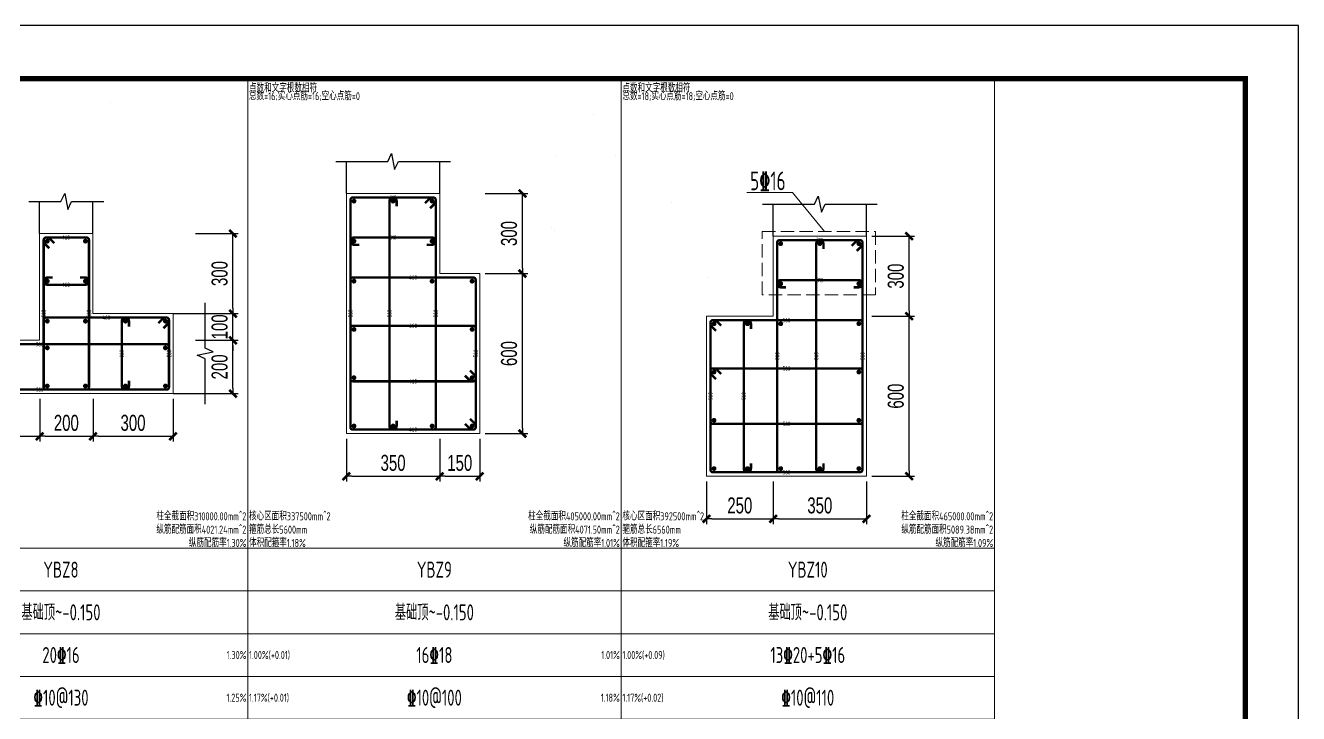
# Model space of a CAD drawing. Extents: x -129922 to 1190196, y -520662 to 139923.
# Drawn here: x 451931 to 475797, y -43194 to -30297 of the extents above; entities that cross this region are included whole.
import ezdxf
from ezdxf.enums import TextEntityAlignment as Align

# ---------------------------------------------------------------- set-up
doc = ezdxf.new("R2010")
doc.units = 0
doc.header["$LTSCALE"] = 1000
doc.header["$MEASUREMENT"] = 0
doc.linetypes.add('DASH', pattern=[0.35, 0.25, -0.1])
for name, color, linetype, lineweight in [('S-墙柱-编号', 4, 'Continuous', 20), ('S-大样-REIN', 1, 'Continuous', 20), ('S-大样-实线', 2, 'Continuous', 20), ('S-板-楼板负筋', 1, 'Continuous', 20), ('S-通用-TAB', 7, 'Continuous', 20)]:
    doc.layers.add(name, color=color, linetype=linetype, lineweight=lineweight)
for name, color, linetype in [('S-大样-实线-pdx', 7, 'Continuous'), ('Y-云图图框', 7, 'Continuous'), ('z-计算配筋', 7, 'Continuous'), ('z-详图标注', 3, 'Continuous')]:
    doc.layers.add(name, color=color, linetype=linetype)
doc.layers.add('箍筋长度', color=3, linetype='Continuous', plot=False)
doc.layers.add('配箍校核', color=34, linetype='Continuous', plot=False)
doc.styles.add('_YT_Name', font='', dxfattribs={"width": 0.8})
doc.styles.add('_YT_Sign_Text', font='ros.shx', dxfattribs={"width": 0.8, "bigfont": 'hztxt.shx'})
doc.styles.add('BW_Dim', font='Bweng.shx', dxfattribs={"width": 0.7, "bigfont": 'hztxt.shx'})
doc.styles.add('BW_Rein', font='tssdeng.shx', dxfattribs={"width": 0.7, "bigfont": 'hztxt.shx'})
doc.styles.get("Standard").update_dxf_attribs({"font": 'gbenor.shx', "bigfont": 'gbcbig.shx'})
doc.styles.add('TSSD_Rein', font='tssdeng.shx', dxfattribs={"width": 0.7, "bigfont": 'hztxt.shx'})
doc.styles.get('_YT_Name').set_extended_font_data('SimHei')
doc.dimstyles.new('Cyz_20_100', dxfattribs={"dimtxt": 300, "dimasz": 100, "dimexe": 100, "dimexo": 100, "dimgap": 100, "dimtad": 1, "dimdec": 0, "dimlfac": 0.2, "dimzin": 0, "dimdsep": 46, "dimtxsty": 'BW_Dim', "dimblk": '_bwk', "dimcen": 0, "dimclrt": 7, "dimadec": 0, "dimazin": 0, "dimtfac": 1, "dimtdec": 0, "dimtix": 1, "dimtmove": 2, "dimatfit": 0, "dimfxl": 0, "dimtolj": 1, "dimtzin": 0, "dimarcsym": 0})

# ---------------------------------------------------------------- blocks, each defined once
blk = doc.blocks.new('_bwk')
blk.add_line((-1, 0), (0, 0))
at = {"const_width": 0.5}
blk.add_lwpolyline([(-0.7, -0.7), (0.7, 0.7)], dxfattribs=at)
blk = doc.blocks.new('*D756')
at = {"layer": 'Defpoints', "color": 0, "transparency": 16777216}
for p in [(455021, -36197), (455821, -36197), (455021, -37197)]:
    blk.add_point(p, dxfattribs=at)
at = {"layer": 'z-详图标注', "color": 0, "lineweight": -2, "transparency": 16777216}
for p, q in [((455121, -36197), (455921, -36197)), ((455821, -37097), (455821, -36297)), ((455121, -37197), (455921, -37197))]:
    blk.add_line(p, q, dxfattribs=at)
at = {"layer": 'z-详图标注', "color": 0, "lineweight": -2, "transparency": 16777216, "xscale": 100, "yscale": 100, "zscale": 100}
for p, rotation in [((455821, -36197), 90), ((455821, -37197), 270)]:
    blk.add_blockref('_bwk', p, dxfattribs=dict(at, rotation=rotation))
at = {"layer": 'z-详图标注', "color": 7, "transparency": 16777216, "insert": (455571, -36697), "char_height": 300, "attachment_point": 5, "rotation": 90, "style": 'BW_Dim'}
blk.add_mtext('\\A1;200', dxfattribs=at)
blk = doc.blocks.new('*D757')
at = {"layer": 'Defpoints', "color": 0, "transparency": 16777216}
for p in [(455021, -35697), (455821, -35697), (455021, -36197)]:
    blk.add_point(p, dxfattribs=at)
at = {"layer": 'z-详图标注', "color": 0, "lineweight": -2, "transparency": 16777216}
for p, q in [((455821, -35597), (455821, -35497)), ((455121, -35697), (455921, -35697)), ((455821, -36197), (455821, -35697)), ((455121, -36197), (455921, -36197)), ((455821, -36297), (455821, -36397))]:
    blk.add_line(p, q, dxfattribs=at)
at = {"layer": 'z-详图标注', "color": 0, "lineweight": -2, "transparency": 16777216, "xscale": 100, "yscale": 100, "zscale": 100}
for p, rotation in [((455821, -35697), 270), ((455821, -36197), 90)]:
    blk.add_blockref('_bwk', p, dxfattribs=dict(at, rotation=rotation))
at = {"layer": 'z-详图标注', "color": 7, "transparency": 16777216, "insert": (455571, -35947), "char_height": 300, "attachment_point": 5, "rotation": 90, "style": 'BW_Dim'}
blk.add_mtext('\\A1;100', dxfattribs=at)
blk = doc.blocks.new('*D758')
at = {"layer": 'Defpoints', "color": 0, "transparency": 16777216}
for p in [(455021, -34197), (455821, -34197), (455021, -35697)]:
    blk.add_point(p, dxfattribs=at)
at = {"layer": 'z-详图标注', "color": 0, "lineweight": -2, "transparency": 16777216}
for p, q in [((455121, -34197), (455921, -34197)), ((455821, -35597), (455821, -34297)), ((455121, -35697), (455921, -35697))]:
    blk.add_line(p, q, dxfattribs=at)
at = {"layer": 'z-详图标注', "color": 0, "lineweight": -2, "transparency": 16777216, "xscale": 100, "yscale": 100, "zscale": 100}
for p, rotation in [((455821, -34197), 90), ((455821, -35697), 270)]:
    blk.add_blockref('_bwk', p, dxfattribs=dict(at, rotation=rotation))
at = {"layer": 'z-详图标注', "color": 7, "transparency": 16777216, "insert": (455571, -34947), "char_height": 300, "attachment_point": 5, "rotation": 90, "style": 'BW_Dim'}
blk.add_mtext('\\A1;300', dxfattribs=at)
blk = doc.blocks.new('*D759')
at = {"layer": 'Defpoints', "color": 0, "transparency": 16777216}
for p in [(449697, -37197), (452197, -37197), (452197, -37997)]:
    blk.add_point(p, dxfattribs=at)
at = {"layer": 'z-详图标注', "color": 0, "lineweight": -2, "transparency": 16777216}
for p, q in [((449697, -37297), (449697, -38097)), ((452197, -37297), (452197, -38097)), ((449797, -37997), (452097, -37997))]:
    blk.add_line(p, q, dxfattribs=at)
at = {"layer": 'z-详图标注', "color": 0, "lineweight": -2, "transparency": 16777216, "xscale": 100, "yscale": 100, "zscale": 100, "rotation": 180}
blk.add_blockref('_bwk', (449697, -37997), dxfattribs=at)
at = {"layer": 'z-详图标注', "color": 0, "lineweight": -2, "transparency": 16777216, "xscale": 100, "yscale": 100, "zscale": 100}
blk.add_blockref('_bwk', (452197, -37997), dxfattribs=at)
at = {"layer": 'z-详图标注', "color": 7, "transparency": 16777216, "insert": (450947, -37747), "char_height": 300, "attachment_point": 5, "style": 'BW_Dim'}
blk.add_mtext('\\A1;500', dxfattribs=at)
blk = doc.blocks.new('*D760')
at = {"layer": 'Defpoints', "color": 0, "transparency": 16777216}
for p in [(452197, -37197), (453197, -37197), (453197, -37997)]:
    blk.add_point(p, dxfattribs=at)
at = {"layer": 'z-详图标注', "color": 0, "lineweight": -2, "transparency": 16777216}
for p, q in [((452197, -37297), (452197, -38097)), ((453197, -37297), (453197, -38097)), ((452297, -37997), (453097, -37997))]:
    blk.add_line(p, q, dxfattribs=at)
at = {"layer": 'z-详图标注', "color": 0, "lineweight": -2, "transparency": 16777216, "xscale": 100, "yscale": 100, "zscale": 100, "rotation": 180}
blk.add_blockref('_bwk', (452197, -37997), dxfattribs=at)
at = {"layer": 'z-详图标注', "color": 0, "lineweight": -2, "transparency": 16777216, "xscale": 100, "yscale": 100, "zscale": 100}
blk.add_blockref('_bwk', (453197, -37997), dxfattribs=at)
at = {"layer": 'z-详图标注', "color": 7, "transparency": 16777216, "insert": (452697, -37747), "char_height": 300, "attachment_point": 5, "style": 'BW_Dim'}
blk.add_mtext('\\A1;200', dxfattribs=at)
blk = doc.blocks.new('*D761')
at = {"layer": 'Defpoints', "color": 0, "transparency": 16777216}
for p in [(453197, -37197), (454697, -37197), (454697, -37997)]:
    blk.add_point(p, dxfattribs=at)
at = {"layer": 'z-详图标注', "color": 0, "lineweight": -2, "transparency": 16777216}
for p, q in [((453197, -37297), (453197, -38097)), ((454697, -37297), (454697, -38097)), ((453297, -37997), (454597, -37997))]:
    blk.add_line(p, q, dxfattribs=at)
at = {"layer": 'z-详图标注', "color": 0, "lineweight": -2, "transparency": 16777216, "xscale": 100, "yscale": 100, "zscale": 100, "rotation": 180}
blk.add_blockref('_bwk', (453197, -37997), dxfattribs=at)
at = {"layer": 'z-详图标注', "color": 0, "lineweight": -2, "transparency": 16777216, "xscale": 100, "yscale": 100, "zscale": 100}
blk.add_blockref('_bwk', (454697, -37997), dxfattribs=at)
at = {"layer": 'z-详图标注', "color": 7, "transparency": 16777216, "insert": (453947, -37747), "char_height": 300, "attachment_point": 5, "style": 'BW_Dim'}
blk.add_mtext('\\A1;300', dxfattribs=at)
blk = doc.blocks.new('*D762')
at = {"layer": 'Defpoints', "color": 0, "transparency": 16777216}
for p in [(460447, -34947), (461247, -34947), (460447, -37947)]:
    blk.add_point(p, dxfattribs=at)
at = {"layer": 'z-详图标注', "color": 0, "lineweight": -2, "transparency": 16777216}
for p, q in [((460547, -34947), (461347, -34947)), ((461247, -37847), (461247, -35047)), ((460547, -37947), (461347, -37947))]:
    blk.add_line(p, q, dxfattribs=at)
at = {"layer": 'z-详图标注', "color": 0, "lineweight": -2, "transparency": 16777216, "xscale": 100, "yscale": 100, "zscale": 100}
for p, rotation in [((461247, -34947), 90), ((461247, -37947), 270)]:
    blk.add_blockref('_bwk', p, dxfattribs=dict(at, rotation=rotation))
at = {"layer": 'z-详图标注', "color": 7, "transparency": 16777216, "insert": (460997, -36447), "char_height": 300, "attachment_point": 5, "rotation": 90, "style": 'BW_Dim'}
blk.add_mtext('\\A1;600', dxfattribs=at)
blk = doc.blocks.new('*D763')
at = {"layer": 'Defpoints', "color": 0, "transparency": 16777216}
for p in [(460447, -33447), (461247, -33447), (460447, -34947)]:
    blk.add_point(p, dxfattribs=at)
at = {"layer": 'z-详图标注', "color": 0, "lineweight": -2, "transparency": 16777216}
for p, q in [((460547, -33447), (461347, -33447)), ((461247, -34847), (461247, -33547)), ((460547, -34947), (461347, -34947))]:
    blk.add_line(p, q, dxfattribs=at)
at = {"layer": 'z-详图标注', "color": 0, "lineweight": -2, "transparency": 16777216, "xscale": 100, "yscale": 100, "zscale": 100}
for p, rotation in [((461247, -33447), 90), ((461247, -34947), 270)]:
    blk.add_blockref('_bwk', p, dxfattribs=dict(at, rotation=rotation))
at = {"layer": 'z-详图标注', "color": 7, "transparency": 16777216, "insert": (460997, -34197), "char_height": 300, "attachment_point": 5, "rotation": 90, "style": 'BW_Dim'}
blk.add_mtext('\\A1;300', dxfattribs=at)
blk = doc.blocks.new('*D764')
at = {"layer": 'Defpoints', "color": 0, "transparency": 16777216}
for p in [(457947, -37947), (459697, -37947), (459697, -38747)]:
    blk.add_point(p, dxfattribs=at)
at = {"layer": 'z-详图标注', "color": 0, "lineweight": -2, "transparency": 16777216}
for p, q in [((457947, -38047), (457947, -38847)), ((459697, -38047), (459697, -38847)), ((458047, -38747), (459597, -38747))]:
    blk.add_line(p, q, dxfattribs=at)
at = {"layer": 'z-详图标注', "color": 0, "lineweight": -2, "transparency": 16777216, "xscale": 100, "yscale": 100, "zscale": 100, "rotation": 180}
blk.add_blockref('_bwk', (457947, -38747), dxfattribs=at)
at = {"layer": 'z-详图标注', "color": 0, "lineweight": -2, "transparency": 16777216, "xscale": 100, "yscale": 100, "zscale": 100}
blk.add_blockref('_bwk', (459697, -38747), dxfattribs=at)
at = {"layer": 'z-详图标注', "color": 7, "transparency": 16777216, "insert": (458822, -38497), "char_height": 300, "attachment_point": 5, "style": 'BW_Dim'}
blk.add_mtext('\\A1;350', dxfattribs=at)
blk = doc.blocks.new('*D765')
at = {"layer": 'Defpoints', "color": 0, "transparency": 16777216}
for p in [(459697, -37947), (460447, -37947), (460447, -38747)]:
    blk.add_point(p, dxfattribs=at)
at = {"layer": 'z-详图标注', "color": 0, "lineweight": -2, "transparency": 16777216}
for p, q in [((459697, -38047), (459697, -38847)), ((460447, -38047), (460447, -38847)), ((459797, -38747), (460347, -38747))]:
    blk.add_line(p, q, dxfattribs=at)
at = {"layer": 'z-详图标注', "color": 0, "lineweight": -2, "transparency": 16777216, "xscale": 100, "yscale": 100, "zscale": 100, "rotation": 180}
blk.add_blockref('_bwk', (459697, -38747), dxfattribs=at)
at = {"layer": 'z-详图标注', "color": 0, "lineweight": -2, "transparency": 16777216, "xscale": 100, "yscale": 100, "zscale": 100}
blk.add_blockref('_bwk', (460447, -38747), dxfattribs=at)
at = {"layer": 'z-详图标注', "color": 7, "transparency": 16777216, "insert": (460072, -38497), "char_height": 300, "attachment_point": 5, "style": 'BW_Dim'}
blk.add_mtext('\\A1;150', dxfattribs=at)
blk = doc.blocks.new('*D766')
at = {"layer": 'Defpoints', "color": 0, "transparency": 16777216}
for p in [(467697, -35745), (468497, -35745), (467697, -38745)]:
    blk.add_point(p, dxfattribs=at)
at = {"layer": 'z-详图标注', "color": 0, "lineweight": -2, "transparency": 16777216}
for p, q in [((467797, -35745), (468597, -35745)), ((468497, -38645), (468497, -35845)), ((467797, -38745), (468597, -38745))]:
    blk.add_line(p, q, dxfattribs=at)
at = {"layer": 'z-详图标注', "color": 0, "lineweight": -2, "transparency": 16777216, "xscale": 100, "yscale": 100, "zscale": 100}
for p, rotation in [((468497, -35745), 90), ((468497, -38745), 270)]:
    blk.add_blockref('_bwk', p, dxfattribs=dict(at, rotation=rotation))
at = {"layer": 'z-详图标注', "color": 7, "transparency": 16777216, "insert": (468247, -37245), "char_height": 300, "attachment_point": 5, "rotation": 90, "style": 'BW_Dim'}
blk.add_mtext('\\A1;600', dxfattribs=at)
blk = doc.blocks.new('*D767')
at = {"layer": 'Defpoints', "color": 0, "transparency": 16777216}
for p in [(467697, -34245), (468497, -34245), (467697, -35745)]:
    blk.add_point(p, dxfattribs=at)
at = {"layer": 'z-详图标注', "color": 0, "lineweight": -2, "transparency": 16777216}
for p, q in [((467797, -34245), (468597, -34245)), ((468497, -35645), (468497, -34345)), ((467797, -35745), (468597, -35745))]:
    blk.add_line(p, q, dxfattribs=at)
at = {"layer": 'z-详图标注', "color": 0, "lineweight": -2, "transparency": 16777216, "xscale": 100, "yscale": 100, "zscale": 100}
for p, rotation in [((468497, -34245), 90), ((468497, -35745), 270)]:
    blk.add_blockref('_bwk', p, dxfattribs=dict(at, rotation=rotation))
at = {"layer": 'z-详图标注', "color": 7, "transparency": 16777216, "insert": (468247, -34995), "char_height": 300, "attachment_point": 5, "rotation": 90, "style": 'BW_Dim'}
blk.add_mtext('\\A1;300', dxfattribs=at)
blk = doc.blocks.new('*D768')
at = {"layer": 'Defpoints', "color": 0, "transparency": 16777216}
for p in [(464697, -38745), (465947, -38745), (465947, -39545)]:
    blk.add_point(p, dxfattribs=at)
at = {"layer": 'z-详图标注', "color": 0, "lineweight": -2, "transparency": 16777216}
for p, q in [((464697, -38845), (464697, -39645)), ((465947, -38845), (465947, -39645)), ((464797, -39545), (465847, -39545))]:
    blk.add_line(p, q, dxfattribs=at)
at = {"layer": 'z-详图标注', "color": 0, "lineweight": -2, "transparency": 16777216, "xscale": 100, "yscale": 100, "zscale": 100, "rotation": 180}
blk.add_blockref('_bwk', (464697, -39545), dxfattribs=at)
at = {"layer": 'z-详图标注', "color": 0, "lineweight": -2, "transparency": 16777216, "xscale": 100, "yscale": 100, "zscale": 100}
blk.add_blockref('_bwk', (465947, -39545), dxfattribs=at)
at = {"layer": 'z-详图标注', "color": 7, "transparency": 16777216, "insert": (465322, -39295), "char_height": 300, "attachment_point": 5, "style": 'BW_Dim'}
blk.add_mtext('\\A1;250', dxfattribs=at)
blk = doc.blocks.new('*D769')
at = {"layer": 'Defpoints', "color": 0, "transparency": 16777216}
for p in [(465947, -38745), (467697, -38745), (467697, -39545)]:
    blk.add_point(p, dxfattribs=at)
at = {"layer": 'z-详图标注', "color": 0, "lineweight": -2, "transparency": 16777216}
for p, q in [((465947, -38845), (465947, -39645)), ((467697, -38845), (467697, -39645)), ((466047, -39545), (467597, -39545))]:
    blk.add_line(p, q, dxfattribs=at)
at = {"layer": 'z-详图标注', "color": 0, "lineweight": -2, "transparency": 16777216, "xscale": 100, "yscale": 100, "zscale": 100, "rotation": 180}
blk.add_blockref('_bwk', (465947, -39545), dxfattribs=at)
at = {"layer": 'z-详图标注', "color": 0, "lineweight": -2, "transparency": 16777216, "xscale": 100, "yscale": 100, "zscale": 100}
blk.add_blockref('_bwk', (467697, -39545), dxfattribs=at)
at = {"layer": 'z-详图标注', "color": 7, "transparency": 16777216, "insert": (466822, -39295), "char_height": 300, "attachment_point": 5, "style": 'BW_Dim'}
blk.add_mtext('\\A1;350', dxfattribs=at)
blk = doc.blocks.new('ECMCTK_A1_横_单行图名--0')
at = {"color": 4}
blk.add_lwpolyline([(0, 0), (841, 0), (841, 594), (0, 594)], close=True, dxfattribs=at)
at = {"const_width": 1}
blk.add_lwpolyline([(25, 10), (831, 10), (831, 584), (25, 584)], close=True, dxfattribs=at)
at = {"color": 80, "flags": 3}
for tag, height, p in [('YTHQINS', 3, (34.31, 585.5)), ('ECMCKEY', 3, (292.07, 288.23)), ('YTTQINS', 5.62, (848.03, 12.81)), ('YTFRAME', 3, (652.76, 5.84)), ('YTBARCODE_T1', 3, (749.78, 5.95))]:
    blk.add_attdef(tag, text='', height=height, dxfattribs=at).set_placement(p, align=Align.MIDDLE_CENTER)
for tag, height, style, width, p in [('证书编号', 4, '_YT_Sign_Text', 0.8, (708.87, 43.81)), ('审查批准号', 4, '_YT_Sign_Text', 0.8, (761.06, 43.81)), ('工程号', 4, '_YT_Sign_Text', 0.5, (804.08, 44.12)), ('设计单位', 6, '_YT_Name', 0.8, (623.75, 38.6)), ('建设单位', 4, '_YT_Sign_Text', 0.8, (734.96, 36.11)), ('阶段', 4, '_YT_Sign_Text', 0.8, (804.08, 35.81)), ('项目号', 4, '_YT_Sign_Text', 0.5, (822.08, 33.72)), ('项目名称', 4, '_YT_Sign_Text', 0.8, (734.96, 28.11)), ('专业', 4, '_YT_Sign_Text', 0.8, (804.08, 27.31)), ('图纸编号', 4, '_YT_Sign_Text', 0.5, (803.93, 19.36)), ('图纸名称', 4.5, '_YT_Name', 0.8, (735.39, 15.06)), ('版本号', 4, '_YT_Sign_Text', 0.8, (822.08, 13)), ('出图比例', 4.2, '_YT_Sign_Text', 0.8, (681.82, 11.78)), ('日期', 4, '_YT_Sign_Text', 0.5, (803.88, 12.13))]:
    blk.add_attdef(tag, text='', height=height, dxfattribs=dict(style=style, width=width)).set_placement(p, align=Align.CENTER)
at = {"style": '_YT_Sign_Text', "width": 0.8, "flags": 3}
for tag, p, height in [('{校对人}', (658.35, 26.53), 6.24), ('[审定人]', (590.95, 27.81), 4.1), ('{审定人}', (605.87, 26.45), 6.24), ('[校对人]', (642.23, 27.82), 4.1), ('[审核人]', (591.01, 19.76), 4.1), ('{审核人}', (606.98, 18.44), 6.24), ('[设计人]', (642.47, 20.21), 4.1), ('{设计人}', (658.48, 18.54), 6.24), ('{项目负责人}', (608.28, 10.72), 6.24), ('{专业负责人}', (658.58, 10.36), 6.24), ('[项目负责人]', (590.78, 12.01), 4.1), ('[专业负责人]', (642.74, 11.77), 4.1)]:
    blk.add_attdef(tag, p, '', height=height, dxfattribs=at)
at = {"color": 80, "flags": 3}
for tag, p in [('YTQRCODE', (551.04, 11.91)), ('YTBZSIT', (25, 10)), ('EXT_TK_LEFT', (25, 10))]:
    blk.add_attdef(tag, p, '', height=3, dxfattribs=at)

msp = doc.modelspace()

# ---------------------------------------------------------------- linework, layer by layer
at = {"layer": 'S-墙柱-编号'}
msp.add_lwpolyline([(466908.8, -34156.7), (466310, -33427.9), (465451.5, -33427.9)], dxfattribs=at)
at = {"layer": 'S-墙柱-编号', "linetype": 'DASH'}
msp.add_lwpolyline([(465742.8, -34156.7), (467864.3, -34156.7), (467864.3, -35345.2), (465742.8, -35345.2)], close=True, dxfattribs=at)
at = {"layer": 'S-大样-REIN', "const_width": 45}
for points in [[(458066.7, -33589.4, 1), (458111.7, -33589.4, 1)], [(458799.2, -33589.4, 1), (458844.2, -33589.4, 1)], [(459531.7, -33589.4, 1), (459576.7, -33589.4, 1)], [(452316.7, -34339.4, 1), (452361.7, -34339.4, 1)], [(453031.7, -34339.4, 1), (453076.7, -34339.4, 1)], [(458066.7, -34339.4, 1), (458111.7, -34339.4, 1)], [(459531.7, -34339.4, 1), (459576.7, -34339.4, 1)], [(466066.7, -34387.4, 1), (466111.7, -34387.4, 1)], [(466799.2, -34387.4, 1), (466844.2, -34387.4, 1)], [(467531.7, -34387.4, 1), (467576.7, -34387.4, 1)], [(452316.7, -35089.4, 1), (452361.7, -35089.4, 1)], [(453031.7, -35089.4, 1), (453076.7, -35089.4, 1)], [(458066.7, -35089.4, 1), (458111.7, -35089.4, 1)], [(459531.7, -35089.4, 1), (459576.7, -35089.4, 1)], [(460281.7, -35089.4, 1), (460326.7, -35089.4, 1)], [(466066.7, -35137.4, 1), (466111.7, -35137.4, 1)], [(467531.7, -35137.4, 1), (467576.7, -35137.4, 1)], [(452316.7, -35839.4, 1), (452361.7, -35839.4, 1)], [(453031.7, -35839.4, 1), (453076.7, -35839.4, 1)], [(453781.7, -35839.4, 1), (453826.7, -35839.4, 1)], [(454531.7, -35839.4, 1), (454576.7, -35839.4, 1)], [(458066.7, -35994.4, 1), (458111.7, -35994.4, 1)], [(460281.7, -35994.4, 1), (460326.7, -35994.4, 1)], [(464816.7, -35887.4, 1), (464861.7, -35887.4, 1)], [(465441.7, -35887.4, 1), (465486.7, -35887.4, 1)], [(466066.7, -35887.4, 1), (466111.7, -35887.4, 1)], [(467531.7, -35887.4, 1), (467576.7, -35887.4, 1)], [(452316.7, -36339.4, 1), (452361.7, -36339.4, 1)], [(454531.7, -36339.4, 1), (454576.7, -36339.4, 1)], [(464816.7, -36792.4, 1), (464861.7, -36792.4, 1)], [(467531.7, -36792.4, 1), (467576.7, -36792.4, 1)], [(458066.7, -36899.4, 1), (458111.7, -36899.4, 1)], [(460281.7, -36899.4, 1), (460326.7, -36899.4, 1)], [(452316.7, -37054.4, 1), (452361.7, -37054.4, 1)], [(453031.7, -37054.4, 1), (453076.7, -37054.4, 1)], [(453781.7, -37054.4, 1), (453826.7, -37054.4, 1)], [(454531.7, -37054.4, 1), (454576.7, -37054.4, 1)], [(464816.7, -37697.4, 1), (464861.7, -37697.4, 1)], [(467531.7, -37697.4, 1), (467576.7, -37697.4, 1)], [(458066.7, -37804.4, 1), (458111.7, -37804.4, 1)], [(458799.2, -37804.4, 1), (458844.2, -37804.4, 1)], [(459531.7, -37804.4, 1), (459576.7, -37804.4, 1)], [(460281.7, -37804.4, 1), (460326.7, -37804.4, 1)], [(464816.7, -38602.4, 1), (464861.7, -38602.4, 1)], [(465441.7, -38602.4, 1), (465486.7, -38602.4, 1)], [(466066.7, -38602.4, 1), (466111.7, -38602.4, 1)], [(466799.2, -38602.4, 1), (466844.2, -38602.4, 1)], [(467531.7, -38602.4, 1), (467576.7, -38602.4, 1)]]:
    msp.add_lwpolyline(points, format="xyb", close=True, dxfattribs=at)
at = {"layer": 'S-大样-实线'}
for points in [[(459696.7, -34946.9), (459696.7, -33446.9), (457946.7, -33446.9), (457946.7, -37946.9), (460446.7, -37946.9), (460446.7, -34946.9)], [(449696.7, -36196.9), (452196.7, -36196.9), (452196.7, -34196.9), (453196.7, -34196.9), (453196.7, -35696.9), (454696.7, -35696.9), (454696.7, -37196.9), (449696.7, -37196.9)], [(465946.7, -35744.9), (464696.7, -35744.9), (464696.7, -38744.9), (467696.7, -38744.9), (467696.7, -34244.9), (465946.7, -34244.9)]]:
    msp.add_lwpolyline(points, close=True, dxfattribs=at)
at = {"layer": 'S-大样-实线-pdx'}
for points in [[(457746.7, -32846.9), (458721.7, -32846.9), (458791.7, -32696.9), (458851.7, -32996.9), (458921.7, -32846.9), (459896.7, -32846.9)], [(457946.7, -33446.9), (457946.7, -32846.9)], [(459696.7, -33446.9), (459696.7, -32846.9)], [(451996.7, -33596.9), (452596.7, -33596.9), (452666.7, -33446.9), (452726.7, -33746.9), (452796.7, -33596.9), (453396.7, -33596.9)], [(452196.7, -34196.9), (452196.7, -33596.9)], [(453196.7, -34196.9), (453196.7, -33596.9)], [(465746.7, -33644.9), (466721.7, -33644.9), (466791.7, -33494.9), (466851.7, -33794.9), (466921.7, -33644.9), (467896.7, -33644.9)], [(465946.7, -34244.9), (465946.7, -33644.9)], [(467696.7, -34244.9), (467696.7, -33644.9)], [(455296.7, -37396.9), (455296.7, -36546.9), (455146.7, -36476.9), (455446.7, -36416.9), (455296.7, -36346.9), (455296.7, -35496.9)], [(454696.7, -35696.9), (455296.7, -35696.9)], [(454696.7, -37196.9), (455296.7, -37196.9)]]:
    msp.add_lwpolyline(points, dxfattribs=at)
at = {"layer": 'S-板-楼板负筋'}
for points, const_width in [([(453584.9, -31787.4), (453538.9, -31741.5, 0.1989124), (453522, -31734.4), (453508.2, -31734.4, 0.4142136), (453484.2, -31758.4), (453484.2, -33135.4, 0.4142136), (453508.2, -33159.4), (453885.2, -33159.4, 0.4142136), (453909.2, -33135.4), (453909.2, -31758.4, 0.4142136), (453885.2, -31734.4), (453508.2, -31734.4, 0.4142136), (453484.2, -31758.4), (453484.2, -31772.2, 0.1989124), (453491.2, -31789.2), (453537.2, -31835.2)], 0.1), ([(462488.7, -31974.7), (462534.6, -31928.7, -0.1989124), (462551.6, -31921.7), (462565.4, -31921.7, -0.4142136), (462589.4, -31945.7), (462589.4, -34072.7, -0.4142136), (462565.4, -34096.7), (461813.4, -34096.7, -0.4142136), (461789.4, -34072.7), (461789.4, -31945.7, -0.4142136), (461813.4, -31921.7), (462565.4, -31921.7, -0.4142136), (462589.4, -31945.7), (462589.4, -31959.5, -0.1989124), (462582.3, -31976.4), (462536.4, -32022.4)], 0.1), ([(453900.4, -32109.4), (453950.4, -32109.4, -1), (453950.4, -32176.9), (453592.9, -32176.9, -1), (453592.9, -32109.4), (453642.9, -32109.4)], 0.1), ([(462223.1, -34087.9), (462223.1, -34137.9, -1), (462155.6, -34137.9), (462155.6, -32030.4, -1), (462223.1, -32030.4), (462223.1, -32080.4)], 0.1), ([(454662.4, -32528.9), (454708.4, -32483, 0.1989124), (454715.4, -32466), (454715.4, -32452.2, 0.4142136), (454691.4, -32428.2), (453564.4, -32428.2, 0.4142136), (453540.4, -32452.2), (453540.4, -33079.2, 0.4142136), (453564.4, -33103.2), (454691.4, -33103.2, 0.4142136), (454715.4, -33079.2), (454715.4, -32452.2, 0.4142136), (454691.4, -32428.2), (454677.6, -32428.2, 0.1989124), (454660.7, -32435.2), (454614.7, -32481.2)], 0.1), ([(461798.1, -32364.2), (461748.1, -32364.2, -1), (461748.1, -32296.7), (462480.6, -32296.7, -1), (462480.6, -32364.2), (462430.6, -32364.2)], 0.1), ([(452751.6, -33031.5), (452705.6, -33077.4, -0.1989124), (452688.6, -33084.4), (452674.8, -33084.4, -0.4142136), (452650.8, -33060.4), (452650.8, -32683.4, -0.4142136), (452674.8, -32659.4), (453111, -32659.4, -0.4142136), (453135, -32683.4), (453135, -33060.4, -0.4142136), (453111, -33084.4), (452674.8, -33084.4, -0.4142136), (452650.8, -33060.4), (452650.8, -33046.7, -0.1989124), (452657.9, -33029.7), (452703.8, -32983.7)], 0.1), ([(454284.2, -33150.7), (454284.2, -33200.7, -1), (454216.7, -33200.7), (454216.7, -32593.2, -1), (454284.2, -32593.2), (454284.2, -32643.2)], 0.1), ([(452230.9, -33115), (452185, -33160.9, 0.1989124), (452177.9, -33177.9), (452177.9, -33191.7, 0.4142136), (452201.9, -33215.7), (454578.9, -33215.7, 0.4142136), (454602.9, -33191.7), (454602.9, -32814.7, 0.4142136), (454578.9, -32790.7), (452201.9, -32790.7, 0.4142136), (452177.9, -32814.7), (452177.9, -33191.7, 0.4142136), (452201.9, -33215.7), (452215.7, -33215.7, 0.1989124), (452232.7, -33208.7), (452278.7, -33162.7)], 0.1), ([(462967.6, -34052.2), (463013.6, -34098.2, -0.1989124), (463020.6, -34115.1), (463020.6, -34128.9, -0.4142136), (462996.6, -34152.9), (461869.6, -34152.9, -0.4142136), (461845.6, -34128.9), (461845.6, -32751.9, -0.4142136), (461869.6, -32727.9), (462996.6, -32727.9, -0.4142136), (463020.6, -32751.9), (463020.6, -34128.9, -0.4142136), (462996.6, -34152.9), (462982.8, -34152.9, -0.1989124), (462965.9, -34145.9), (462919.9, -34099.9)], 0.1), ([(465106.9, -32782.4), (465152.9, -32736.5, -0.1989124), (465169.8, -32729.4), (465183.6, -32729.4, -0.4142136), (465207.6, -32753.4), (465207.6, -34880.4, -0.4142136), (465183.6, -34904.4), (464431.6, -34904.4, -0.4142136), (464407.6, -34880.4), (464407.6, -32753.4, -0.4142136), (464431.6, -32729.4), (465183.6, -32729.4, -0.4142136), (465207.6, -32753.4), (465207.6, -32767.2, -0.1989124), (465200.6, -32784.2), (465154.6, -32830.1)], 0.1), ([(464785.1, -34951.9), (464785.1, -35001.9, -1), (464717.6, -35001.9), (464717.6, -32894.4, -1), (464785.1, -32894.4), (464785.1, -32944.4)], 0.1), ([(462836.4, -33543.4), (462882.3, -33589.4, -0.1989124), (462889.4, -33606.4), (462889.4, -33620.2, -0.4142136), (462865.4, -33644.2), (461738.4, -33644.2, -0.4142136), (461714.4, -33620.2), (461714.4, -33148.2, -0.4142136), (461738.4, -33124.2), (462865.4, -33124.2, -0.4142136), (462889.4, -33148.2), (462889.4, -33620.2, -0.4142136), (462865.4, -33644.2), (462851.6, -33644.2, -0.1989124), (462834.6, -33637.1), (462788.7, -33591.2)], 0.1), ([(464360.1, -33228.2), (464310.1, -33228.2, -1), (464310.1, -33160.7), (465042.6, -33160.7, -1), (465042.6, -33228.2), (464992.6, -33228.2)], 0.1), ([(459420.2, -33627.9), (459512.2, -33536, -0.1989124), (459546.1, -33521.9), (459573.7, -33521.9, -0.4142136), (459621.7, -33569.9), (459621.7, -37823.9, -0.4142136), (459573.7, -37871.9), (458069.7, -37871.9, -0.4142136), (458021.7, -37823.9), (458021.7, -33569.9, -0.4142136), (458069.7, -33521.9), (459573.7, -33521.9, -0.4142136), (459621.7, -33569.9), (459621.7, -33597.5, -0.1989124), (459607.6, -33631.5), (459515.7, -33723.4)], 45), ([(458889.2, -37704.4), (458889.2, -37804.4, -1), (458754.2, -37804.4), (458754.2, -33589.4, -1), (458889.2, -33589.4), (458889.2, -33689.4)], 45), ([(463779.4, -33636.4), (463733.4, -33590.4, -0.1989124), (463726.4, -33573.5), (463726.4, -33559.7, -0.4142136), (463750.4, -33535.7), (465127.4, -33535.7, -0.4142136), (465151.4, -33559.7), (465151.4, -34936.7, -0.4142136), (465127.4, -34960.7), (463750.4, -34960.7, -0.4142136), (463726.4, -34936.7), (463726.4, -33559.7, -0.4142136), (463750.4, -33535.7), (463764.2, -33535.7, -0.1989124), (463781.1, -33542.7), (463827.1, -33588.7)], 0.1), ([(464106.4, -34951.9), (464106.4, -35001.9, -1), (464038.9, -35001.9), (464038.9, -33644.4, -1), (464106.4, -33644.4), (464106.4, -33694.4)], 0.1), ([(463854.4, -34088.9), (463808.4, -34042.9, -0.1989124), (463801.4, -34026), (463801.4, -34012.2, -0.4142136), (463825.4, -33988.2), (465202.4, -33988.2, -0.4142136), (465226.4, -34012.2), (465226.4, -34484.2, -0.4142136), (465202.4, -34508.2), (463825.4, -34508.2, -0.4142136), (463801.4, -34484.2), (463801.4, -34012.2, -0.4142136), (463825.4, -33988.2), (463839.2, -33988.2, -0.1989124), (463856.1, -33995.2), (463902.1, -34041.2)], 0.1), ([(452473.1, -34377.9), (452381.2, -34286, 0.1989124), (452347.3, -34271.9), (452319.7, -34271.9, 0.4142136), (452271.7, -34319.9), (452271.7, -37073.9, 0.4142136), (452319.7, -37121.9), (453073.7, -37121.9, 0.4142136), (453121.7, -37073.9), (453121.7, -34319.9, 0.4142136), (453073.7, -34271.9), (452319.7, -34271.9, 0.4142136), (452271.7, -34319.9), (452271.7, -34347.5, 0.1989124), (452285.7, -34381.5), (452377.7, -34473.4)], 45), ([(458189.2, -34406.9), (458089.2, -34406.9, -1), (458089.2, -34271.9), (459554.2, -34271.9, -1), (459554.2, -34406.9), (459454.2, -34406.9)], 45), ([(467420.2, -34425.9), (467512.2, -34334, -0.1989124), (467546.1, -34319.9), (467573.7, -34319.9, -0.4142136), (467621.7, -34367.9), (467621.7, -38621.9, -0.4142136), (467573.7, -38669.9), (466069.7, -38669.9, -0.4142136), (466021.7, -38621.9), (466021.7, -34367.9, -0.4142136), (466069.7, -34319.9), (467573.7, -34319.9, -0.4142136), (467621.7, -34367.9), (467621.7, -34395.5, -0.1989124), (467607.6, -34429.5), (467515.7, -34521.4)], 45), ([(466889.2, -38502.4), (466889.2, -38602.4, -1), (466754.2, -38602.4), (466754.2, -34387.4, -1), (466889.2, -34387.4), (466889.2, -34487.4)], 45), ([(452954.2, -35021.9), (453054.2, -35021.9, -1), (453054.2, -35156.9), (452339.2, -35156.9, -1), (452339.2, -35021.9), (452439.2, -35021.9)], 45), ([(460265.7, -37670.5), (460357.6, -37762.4, -0.1989124), (460371.7, -37796.4), (460371.7, -37823.9, -0.4142136), (460323.7, -37871.9), (458069.7, -37871.9, -0.4142136), (458021.7, -37823.9), (458021.7, -35069.9, -0.4142136), (458069.7, -35021.9), (460323.7, -35021.9, -0.4142136), (460371.7, -35069.9), (460371.7, -37823.9, -0.4142136), (460323.7, -37871.9), (460296.1, -37871.9, -0.1989124), (460262.2, -37857.9), (460170.2, -37766)], 45), ([(466189.2, -35204.9), (466089.2, -35204.9, -1), (466089.2, -35069.9), (467554.2, -35069.9, -1), (467554.2, -35204.9), (467454.2, -35204.9)], 45), ([(454515.7, -35973.4), (454607.6, -35881.5, 0.1989124), (454621.7, -35847.5), (454621.7, -35819.9, 0.4142136), (454573.7, -35771.9), (452319.7, -35771.9, 0.4142136), (452271.7, -35819.9), (452271.7, -37073.9, 0.4142136), (452319.7, -37121.9), (454573.7, -37121.9, 0.4142136), (454621.7, -37073.9), (454621.7, -35819.9, 0.4142136), (454573.7, -35771.9), (454546.1, -35771.9, 0.1989124), (454512.2, -35786), (454420.2, -35877.9)], 45), ([(453871.7, -36954.4), (453871.7, -37054.4, -1), (453736.7, -37054.4), (453736.7, -35839.4, -1), (453871.7, -35839.4), (453871.7, -35939.4)], 45), ([(464877.7, -36021.4), (464785.7, -35929.5, -0.1989124), (464771.7, -35895.5), (464771.7, -35867.9, -0.4142136), (464819.7, -35819.9), (467573.7, -35819.9, -0.4142136), (467621.7, -35867.9), (467621.7, -38621.9, -0.4142136), (467573.7, -38669.9), (464819.7, -38669.9, -0.4142136), (464771.7, -38621.9), (464771.7, -35867.9, -0.4142136), (464819.7, -35819.9), (464847.3, -35819.9, -0.1989124), (464881.2, -35834), (464973.1, -35925.9)], 45), ([(465531.7, -38502.4), (465531.7, -38602.4, -1), (465396.7, -38602.4), (465396.7, -35887.4, -1), (465531.7, -35887.4), (465531.7, -35987.4)], 45), ([(460265.7, -36765.5), (460357.6, -36857.4, -0.1989124), (460371.7, -36891.4), (460371.7, -36918.9, -0.4142136), (460323.7, -36966.9), (458069.7, -36966.9, -0.4142136), (458021.7, -36918.9), (458021.7, -35974.9, -0.4142136), (458069.7, -35926.9), (460323.7, -35926.9, -0.4142136), (460371.7, -35974.9), (460371.7, -36918.9, -0.4142136), (460323.7, -36966.9), (460296.1, -36966.9, -0.1989124), (460262.2, -36952.9), (460170.2, -36861)], 45), ([(449877.7, -36920.5), (449785.7, -37012.4, 0.1989124), (449771.7, -37046.4), (449771.7, -37073.9, 0.4142136), (449819.7, -37121.9), (454573.7, -37121.9, 0.4142136), (454621.7, -37073.9), (454621.7, -36319.9, 0.4142136), (454573.7, -36271.9), (449819.7, -36271.9, 0.4142136), (449771.7, -36319.9), (449771.7, -37073.9, 0.4142136), (449819.7, -37121.9), (449847.3, -37121.9, 0.1989124), (449881.2, -37107.9), (449973.1, -37016)], 45), ([(464877.7, -36926.4), (464785.7, -36834.5, -0.1989124), (464771.7, -36800.5), (464771.7, -36772.9, -0.4142136), (464819.7, -36724.9), (467573.7, -36724.9, -0.4142136), (467621.7, -36772.9), (467621.7, -37716.9, -0.4142136), (467573.7, -37764.9), (464819.7, -37764.9, -0.4142136), (464771.7, -37716.9), (464771.7, -36772.9, -0.4142136), (464819.7, -36724.9), (464847.3, -36724.9, -0.1989124), (464881.2, -36739), (464973.1, -36830.9)], 45)]:
    msp.add_lwpolyline(points, format="xyb", dxfattribs=dict(at, const_width=const_width))
at = {"layer": 'S-通用-TAB'}
for points in [[(449096.7, -43296.9), (449096.7, -31296.9), (456096.7, -31296.9), (456096.7, -43296.9), (449096.7, -43296.9), (449096.7, -40096.9), (456096.7, -40096.9), (456096.7, -40896.9), (449096.7, -40896.9), (449096.7, -41696.9), (456096.7, -41696.9), (456096.7, -42496.9), (449096.7, -42496.9), (449096.7, -43296.9)], [(456096.7, -43296.9), (456096.7, -31296.9), (463096.7, -31296.9), (463096.7, -43296.9), (456096.7, -43296.9), (456096.7, -40096.9), (463096.7, -40096.9), (463096.7, -40896.9), (456096.7, -40896.9), (456096.7, -41696.9), (463096.7, -41696.9), (463096.7, -42496.9), (456096.7, -42496.9), (456096.7, -43296.9)], [(463096.7, -43296.9), (463096.7, -31296.9), (470096.7, -31296.9), (470096.7, -43296.9), (463096.7, -43296.9), (463096.7, -40096.9), (470096.7, -40096.9), (470096.7, -40896.9), (463096.7, -40896.9), (463096.7, -41696.9), (470096.7, -41696.9), (470096.7, -42496.9), (463096.7, -42496.9), (463096.7, -43296.9)]]:
    msp.add_lwpolyline(points, dxfattribs=at)

# ---------------------------------------------------------------- block references
at = {"layer": 'Y-云图图框', "xscale": 100, "yscale": 100, "zscale": 100}
msp.add_blockref('ECMCTK_A1_横_单行图名--0', (391696.7, -89696.9), dxfattribs=at)

# ---------------------------------------------------------------- texts
at = {"layer": 'S-墙柱-编号', "style": 'TSSD_Rein', "width": 0.7}
msp.add_text('5\x8416', height=350, dxfattribs=at).set_placement((465848, -33210.3), align=Align.MIDDLE_CENTER)
at = {"layer": 'z-计算配筋', "color": 3, "style": 'BW_Rein', "width": 0.7}
for s, p in [('YBZ8', (452596.7, -40496.9)), ('YBZ9', (459596.7, -40496.9)), ('YBZ10', (466596.7, -40496.9))]:
    msp.add_text(s, height=300, dxfattribs=at).set_placement(p, align=Align.MIDDLE_CENTER)
at = {"layer": 'z-计算配筋', "style": 'BW_Rein', "width": 0.7}
for s, p in [('基础顶~-0.150', (452596.7, -41296.9)), ('基础顶~-0.150', (459596.7, -41296.9)), ('基础顶~-0.150', (466596.7, -41296.9)), ('20\x8416', (452596.7, -42096.9)), ('16\x8418', (459596.7, -42096.9)), ('13\x8420+5\x8416', (466596.7, -42096.9)), ('\x8410@130', (452596.7, -42896.9)), ('\x8410@100', (459596.7, -42896.9)), ('\x8410@110', (466596.7, -42896.9))]:
    msp.add_text(s, height=300, dxfattribs=at).set_placement(p, align=Align.MIDDLE_CENTER)
at = {"layer": '箍筋长度', "style": 'BW_Rein', "width": 0.7}
for s, p in [('310', (458821.7, -33521.9)), ('310', (458821.7, -34271.9)), ('310', (466821.7, -34319.9)), ('460', (459196.7, -35021.9)), ('310', (466821.7, -35069.9)), ('460', (453446.7, -35771.9)), ('560', (466196.7, -35819.9)), ('460', (459196.7, -35926.9)), ('960', (452196.7, -36271.9)), ('560', (466196.7, -36724.9)), ('460', (459196.7, -36966.9)), ('960', (452196.7, -37121.9)), ('460', (459196.7, -37871.9)), ('560', (466196.7, -37764.9)), ('560', (466196.7, -38669.9))]:
    msp.add_text(s, height=85, dxfattribs=at).set_placement(p, align=Align.MIDDLE_CENTER)
for s, rotation, p in [('160', 0, (452696.7, -34271.9)), ('160', 0, (452696.7, -35156.9)), ('560', 90, (452271.7, -35696.9)), ('560', 90, (453121.7, -35696.9)), ('860', 90, (458021.7, -35696.9)), ('860', 90, (458754.2, -35696.9)), ('860', 90, (459621.7, -35696.9)), ('260', 90, (453736.7, -36446.9)), ('260', 90, (454621.7, -36446.9)), ('560', 90, (460371.7, -36446.9)), ('860', 90, (466021.7, -36494.9)), ('860', 90, (466754.2, -36494.9)), ('860', 90, (467621.7, -36494.9)), ('560', 90, (464771.7, -37244.9)), ('560', 90, (465396.7, -37244.9))]:
    msp.add_text(s, height=85, rotation=rotation, dxfattribs=at).set_placement(p, align=Align.MIDDLE_CENTER)
at = {"layer": '配箍校核', "style": 'BW_Rein', "width": 0.7}
for s, p in [('点数和文字根数相符', (456121.7, -31546.9)), ('点数和文字根数相符', (463121.7, -31546.9)), ('总数=16;实心点筋=16;空心点筋=0', (456121.7, -31696.9)), ('总数=18;实心点筋=18;空心点筋=0', (463121.7, -31696.9)), ('核心区面积337500mm^ 2', (456121.7, -39571.9)), ('核心区面积392500mm^ 2', (463121.7, -39571.9)), ('箍筋总长5600mm', (456121.7, -39821.9)), ('箍筋总长6560mm', (463121.7, -39821.9)), ('体积配箍率1.18%', (456121.7, -40071.9)), ('体积配箍率1.19%', (463121.7, -40071.9))]:
    msp.add_text(s, height=150, dxfattribs=at).set_placement(p)
for s, p in [('柱全截面积310000.00mm^ 2', (456071.7, -39571.9)), ('柱全截面积405000.00mm^ 2', (463071.7, -39571.9)), ('柱全截面积465000.00mm^ 2', (470071.7, -39571.9)), ('纵筋配筋面积4021.24mm^ 2', (456071.7, -39821.9)), ('纵筋配筋面积4071.50mm^ 2', (463071.7, -39821.9)), ('纵筋配筋面积5089.38mm^ 2', (470071.7, -39821.9)), ('纵筋配筋率1.30%', (456071.7, -40071.9)), ('纵筋配筋率1.01%', (463071.7, -40071.9)), ('纵筋配筋率1.09%', (470071.7, -40071.9))]:
    msp.add_text(s, height=150, dxfattribs=at).set_placement(p, align=Align.RIGHT)
for s, p in [('1.30%', (456071.7, -42096.9)), ('1.01%', (463071.7, -42096.9)), ('1.25%', (456071.7, -42896.9)), ('1.18%', (463071.7, -42896.9))]:
    msp.add_text(s, height=150, dxfattribs=at).set_placement(p, align=Align.MIDDLE_RIGHT)
for s, p in [('1.00%(+0.01)', (456121.7, -42096.9)), ('1.00%(+0.09)', (463121.7, -42096.9)), ('1.17%(+0.01)', (456121.7, -42896.9)), ('1.17%(+0.02)', (463121.7, -42896.9))]:
    msp.add_text(s, height=150, dxfattribs=at).set_placement(p, align=Align.MIDDLE_LEFT)

# ---------------------------------------------------------------- dimensions: what is measured, and where the dimension line sits
at = {"layer": 'z-详图标注'}
for base, p1, p2, picture, middle in [((461246.7, -33446.9), (460446.7, -34946.9), (460446.7, -33446.9), '*D763', (460996.7, -34196.9)), ((455821.2, -34196.9), (455021.2, -35696.9), (455021.2, -34196.9), '*D758', (455571.2, -34946.9)), ((468496.7, -34244.9), (467696.7, -35744.9), (467696.7, -34244.9), '*D767', (468246.7, -34994.9)), ((461246.7, -34946.9), (460446.7, -37946.9), (460446.7, -34946.9), '*D762', (460996.7, -36446.9)), ((455821.2, -35696.9), (455021.2, -36196.9), (455021.2, -35696.9), '*D757', (455571.2, -35946.9)), ((468496.7, -35744.9), (467696.7, -38744.9), (467696.7, -35744.9), '*D766', (468246.7, -37244.9)), ((455821.2, -36196.9), (455021.2, -37196.9), (455021.2, -36196.9), '*D756', (455571.2, -36696.9))]:
    dim = msp.add_linear_dim(base=base, p1=p1, p2=p2, angle=90, dimstyle='Cyz_20_100', dxfattribs=at)
    dim.commit()
    dim.dimension.update_dxf_attribs({"geometry": picture, "text_midpoint": middle})
for base, p1, p2, picture, middle in [((452196.7, -37996.9), (449696.7, -37196.9), (452196.7, -37196.9), '*D759', (450946.7, -37746.9)), ((453196.7, -37996.9), (452196.7, -37196.9), (453196.7, -37196.9), '*D760', (452696.7, -37746.9)), ((454696.7, -37996.9), (453196.7, -37196.9), (454696.7, -37196.9), '*D761', (453946.7, -37746.9)), ((459696.7, -38746.9), (457946.7, -37946.9), (459696.7, -37946.9), '*D764', (458821.7, -38496.9)), ((460446.7, -38746.9), (459696.7, -37946.9), (460446.7, -37946.9), '*D765', (460071.7, -38496.9)), ((465946.7, -39544.9), (464696.7, -38744.9), (465946.7, -38744.9), '*D768', (465321.7, -39294.9)), ((467696.7, -39544.9), (465946.7, -38744.9), (467696.7, -38744.9), '*D769', (466821.7, -39294.9))]:
    dim = msp.add_linear_dim(base=base, p1=p1, p2=p2, dimstyle='Cyz_20_100', dxfattribs=at)
    dim.commit()
    dim.dimension.update_dxf_attribs({"geometry": picture, "text_midpoint": middle})

doc.saveas('drawing.dxf')
